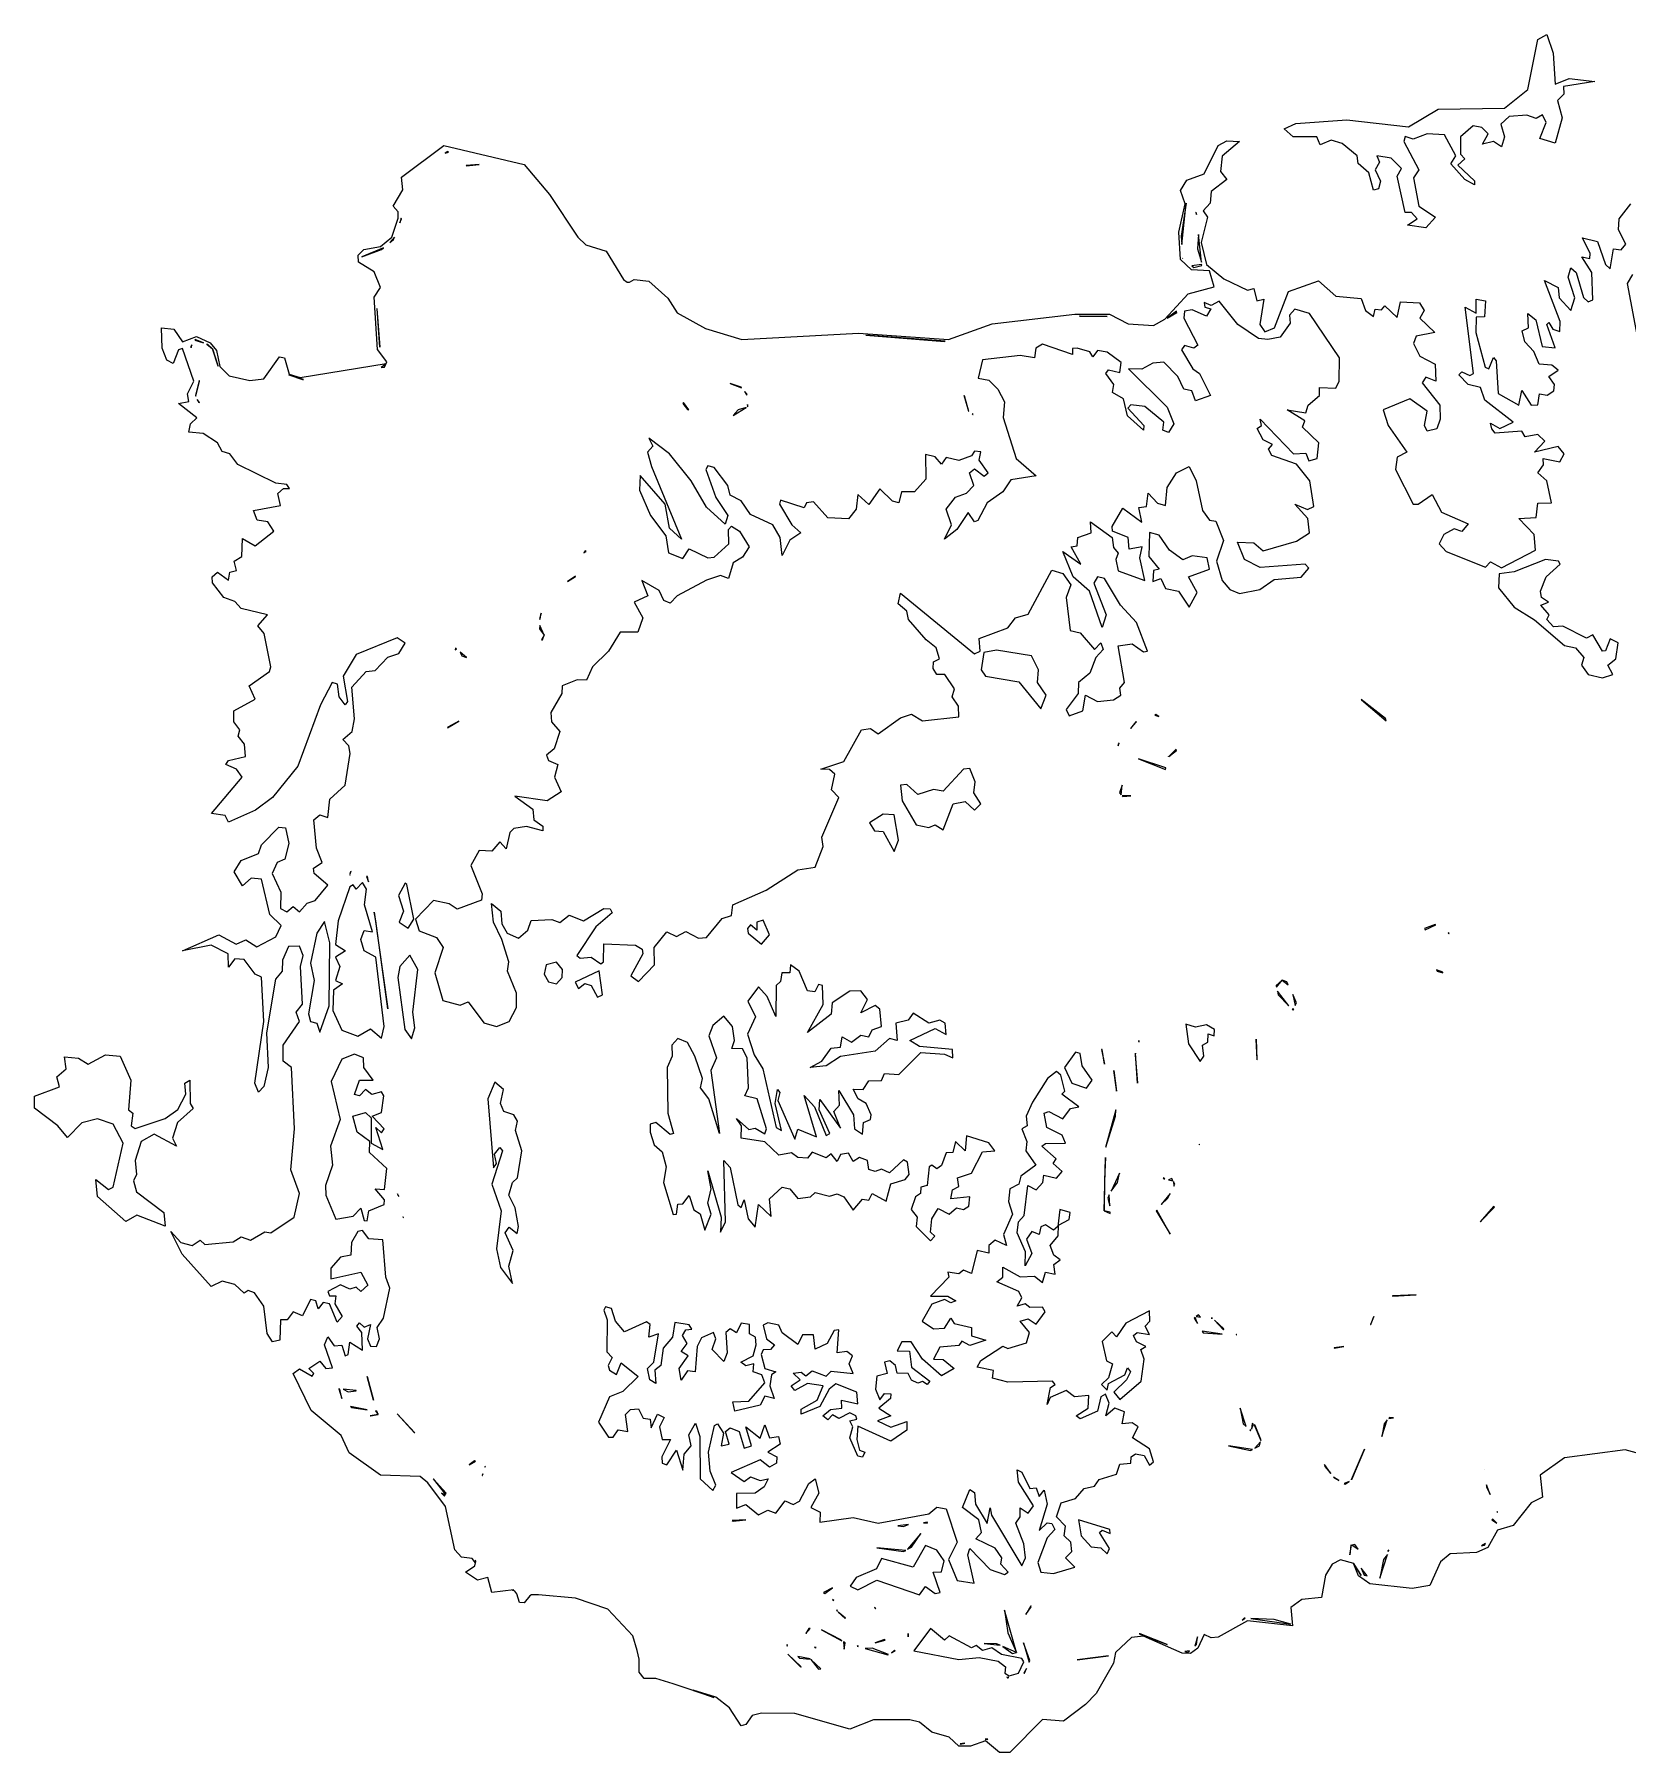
# Model space of a CAD drawing. Header units: millimetres. Extents: x 50 to 541, y 84 to 399.
# Drawn here: x 50.2 to 302.8, y 84 to 356.4 of the extents above; entities that cross this region are included whole.
import ezdxf

# ---------------------------------------------------------------- set-up
doc = ezdxf.new("R2010")
doc.units = ezdxf.units.MM
doc.layers.add('PASS_03', color=3, linetype='Continuous')

msp = doc.modelspace()

# ---------------------------------------------------------------- linework, layer by layer
at = {"layer": 'PASS_03'}
for points in [[(263, 337.14), (263.44, 336.12), (262.72, 334.88), (263.6, 333.12), (263.27, 331.88), (262.5, 331.66), (261.75, 334.44), (260.03, 335.88), (259.89, 337.12), (257.5, 339.1), (255.75, 339.63), (254, 338.87), (253.5, 340.12), (249.75, 340.12), (248.34, 341.38), (250.17, 342.25), (258.25, 342.83), (268, 341.74), (272.75, 344.52), (283.25, 344.7), (286.95, 347.62), (288.5, 355.57), (289.96, 356.38), (290.93, 353.38), (291.25, 348.48), (293.5, 349.37), (297.53, 348.88), (292.58, 348.12), (292.65, 346.88), (291.61, 345.88), (292.36, 343.12), (291.25, 339.13), (288.83, 339.88), (289.86, 342.38), (289.25, 343.63), (288.25, 343.04), (286.75, 343.57), (284, 343.38), (282.68, 342.12), (283.25, 340.12), (282.75, 338.53), (281.5, 339.37), (279.75, 338.96), (280.67, 340.62), (279.65, 341.62), (278.25, 341.88), (276.25, 340.12), (276.28, 337.38), (276.96, 336.62), (275.82, 335.62), (278.5, 333.16), (278.5, 332.53), (276.96, 333.38), (274.75, 335.85), (275.53, 337.12), (273.75, 340.45), (271, 340.6), (268.75, 339.74), (267.5, 340.2), (267.28, 339.38), (269.65, 334.88), (268.83, 333.62), (269.64, 329.12), (272.29, 327.38), (270.75, 325.69), (267.84, 326.12), (269.37, 327.12), (268.5, 328.12), (267.5, 328.14), (266.23, 333.88), (266.92, 335.12), (265.25, 336.74)], [(115.9, 337.71), (115.75, 337.83), (115.34, 337.55)], [(118.75, 335.51), (120.75, 335.74), (118.68, 335.57)], [(232.08, 323.07), (232.79, 329.62), (231.99, 324.38)], [(108.41, 327.12), (108.38, 327.24), (108.17, 326.48)], [(234.34, 328.12), (234.43, 327.82), (234.39, 328.21)], [(107.18, 323.88), (107.32, 324.24), (106.56, 323.36)], [(234.6, 322.38), (235.2, 320.24), (234.75, 324.65)], [(105.25, 322.26), (105.56, 322.52), (102.15, 321.12)], [(232.24, 320.87), (232.23, 320.92), (232.23, 320.88)], [(235.25, 319.76), (235.24, 319.87), (233.7, 319.66), (234, 319.4)], [(124.31, 215.38), (125.2, 213.88), (127, 213.09), (128.46, 214.38), (129, 215.9), (132.25, 216.07), (133.5, 215.6), (135, 216.75), (137.25, 215.83), (140.5, 217.8), (141.5, 217.77), (141.81, 217.12), (139.24, 214.88), (136.21, 210.38), (136.75, 209.93), (138.51, 210.12), (140, 209.02), (140.46, 209.38), (140.5, 212.23), (145.5, 211.98), (146.56, 211.38), (146.67, 210.62), (144.8, 207.12), (146, 206.25), (148.54, 208.88), (148.5, 211.62), (150.5, 214.1), (152, 213.36), (153.5, 214.18), (155.5, 213.13), (156.75, 213.21), (159.25, 216.22), (160.75, 216.7), (160.96, 218.38), (166.25, 220.72), (171.25, 223.95), (173.99, 224.38), (175.27, 227.62), (175.07, 229.12), (177.75, 235.38), (176.57, 236.62), (177.12, 239.12), (176.25, 239.83), (174.91, 239.88), (178.56, 241.12), (181.32, 246.12), (182.75, 246.33), (184, 245.51), (187.5, 248.05), (189.25, 248.59), (191, 247.57), (196.75, 248.17), (196.72, 249.88), (195.7, 251.38), (196.07, 252.62), (194.54, 254.88), (193.25, 254.91), (192.67, 255.88), (192.75, 256.9), (193.72, 257.38), (193.19, 259.12), (191.56, 260.38), (188.76, 263.62), (188.5, 264.96), (187.12, 266.12), (187.5, 267.81), (199.25, 258.2), (200.16, 258.62), (200, 260.63), (204.5, 262.28), (205.75, 263.88), (207.75, 264.49), (211.5, 271.42), (213.25, 270.89), (214.53, 269.12), (213.77, 267.12), (214.41, 261.88), (216, 261.51), (218.25, 258.87), (219.25, 259.93), (219.63, 258.88), (218.45, 257.62), (217.54, 255.12), (215.71, 253.62), (215.68, 251.88), (213.76, 249.38), (214.25, 248.36), (216.39, 249.12), (216.81, 251.62), (218.75, 250.61), (221.25, 250.87), (222.43, 251.62), (222.25, 252.73), (223.04, 253.62), (222, 259.43), (224.25, 259.74), (226, 258.5), (226.68, 258.62), (224.91, 263.12), (222.37, 265.88), (219.82, 270.12), (218.75, 270.4), (218.15, 269.38), (220.12, 264.38), (219.5, 262.36), (217.45, 268.12), (214.88, 270.38), (213.24, 274.38), (216.1, 272.38), (214.56, 275.12), (215.5, 275.28), (215.63, 276.62), (217.73, 277.38), (217.62, 279.12), (221.06, 276.62), (221.25, 275.01), (222.01, 274.12), (221.63, 273.12), (222, 271.34), (226.25, 269.8), (225.47, 273.38), (225.83, 275.12), (223.75, 274.79), (223.6, 276.62), (221.12, 277.62), (221.04, 278.38), (222.75, 281.26), (225.75, 279.07), (225.29, 281.38), (226.5, 281.54), (226.75, 283.66), (228.25, 282.04), (229.5, 281.68), (229.75, 284.57), (231.25, 286.85), (233.25, 287.86), (234.37, 285.62), (235.36, 280.88), (236.5, 279.36), (237.5, 279.23), (238.69, 276.12), (237.58, 272.88), (238.5, 269.78), (239.69, 268.38), (241.25, 267.72), (244.47, 268.38), (246.75, 269.95), (251, 270.34), (252.25, 271.76), (251.66, 272.38), (244.5, 271.88), (242.01, 273.12), (240.91, 275.88), (243.5, 275.77), (245, 274.53), (250.25, 276.06), (252.32, 277.38), (252.05, 279.62), (250.01, 281.88), (252, 281.07), (253, 281.51), (252.38, 285.62), (250.25, 288.24), (246.37, 289.62), (245.83, 290.62), (246.45, 291.38), (245, 292.1), (244.04, 293.88), (244.7, 294.38), (244.5, 295.4), (249.8, 289.88), (251.75, 290.01), (252.25, 288.75), (253.55, 289.12), (253.83, 291.62), (251.23, 294.12), (251.6, 295.12), (248.78, 296.88), (251.75, 296.37), (252.14, 297.62), (253.9, 299.12), (253.94, 300.38), (256.5, 300.31), (257.06, 301.38), (257.11, 305.12), (252.34, 312.12), (250, 312.82), (249.18, 311.88), (249.28, 310.62), (247.68, 308.38), (245.75, 307.99), (244.25, 308.18), (241, 310.4), (238, 314.09), (236.75, 313.38), (235.65, 313.88), (235.75, 313.13), (236.7, 312.88), (236, 311.69), (233.75, 312.69), (232.5, 312.52), (232.42, 311.38), (234.61, 307.12), (234, 306.62), (232.5, 307.06), (232.07, 306.38), (233.83, 303.38), (234.92, 302.62), (236.62, 299.12), (234.25, 298.28), (233.69, 299.88), (232.43, 300.12), (231.48, 302.12), (229.25, 304.43), (227.5, 304.28), (225.75, 303.32), (223.64, 303.38), (229.75, 297.26), (230.82, 294.62), (230, 293.28), (229.08, 293.62), (229.27, 294.88), (226.25, 297.36), (224, 297.65), (223.55, 297.12), (226.06, 294.38), (226, 293.62), (223.48, 295.88), (222.83, 298.62), (221.11, 299.62), (221.33, 300.88), (220.06, 302.62), (220.5, 303.2), (222.25, 302.8), (222.47, 304.38), (220.25, 306.02), (218.75, 306.25), (218, 305.25), (217.5, 306.05), (215.5, 306.63), (214.75, 306.58), (214.75, 305.65), (210, 307.26), (208.94, 306.62), (208.75, 305.1), (206.5, 305.48), (200.5, 304.76), (199.8, 301.88), (201.5, 301.55), (202.96, 300.12), (203.97, 298.12), (203.79, 295.62), (205.85, 289.12), (209.01, 286.38), (205, 285.77), (203.75, 283.88), (201.25, 282.14), (199.75, 279.33), (199.25, 279.09), (198.25, 280.6), (196.43, 277.88), (194.5, 276.35), (195.58, 278.62), (194.73, 281.12), (196.25, 283.02), (198, 283.67), (199.15, 284.88), (198.45, 286.88), (199.25, 287.5), (200.75, 286.32), (201.4, 286.88), (199.99, 288.88), (200.25, 290.2), (199.25, 290.31), (198.75, 289.57), (196.75, 288.84), (194.75, 289.29), (194, 288.24), (193, 289.41), (191.5, 289.77), (191.51, 285.88), (189.75, 283.87), (187.69, 283.88), (187.25, 282.11), (186.25, 282.36), (184.25, 284.35), (182.5, 281.85), (180.75, 283.44), (180.51, 281.12), (179.25, 279.58), (176, 279.72), (173.75, 282.28), (172.63, 282.12), (172.25, 281.32), (168.5, 282.52), (168.34, 281.88), (170.27, 278.62), (171.7, 277.38), (170, 276.2), (168.75, 273.77), (168.45, 276.62), (167.28, 278.62), (163.75, 280.27), (162.25, 282.42), (160.5, 283.35), (160.13, 284.88), (158, 287.72), (157, 287.96), (156.66, 287.38), (158.25, 282.98), (160.17, 280.12), (159.75, 278.72), (156.75, 281.43), (154.36, 285.62), (150.88, 289.88), (147.62, 292.38), (148.27, 291.12), (147.41, 290.12), (148.06, 287.88), (152.83, 276.38), (150.89, 278.12), (150.2, 281.88), (146.25, 286.44), (146.16, 284.12), (147.88, 280.12), (150.33, 276.88), (150.75, 274.19), (153, 273.28), (154, 274.84), (157, 273.39), (158, 273.48), (160.32, 275.62), (160.25, 277.88), (160.75, 278.39), (162.01, 277.62), (163.52, 275.12), (162.5, 273.52), (161, 272.62), (160.25, 270.12), (159, 270.59), (156.75, 269.87), (152.13, 267.38), (151, 266.21), (150, 266.62), (149.25, 268.22), (146.5, 269.8), (147.46, 267.38), (145.29, 266.38), (146.66, 263.88), (145.91, 261.62), (143.09, 261.62), (141.25, 258.62), (138.7, 256.12), (137.75, 253.99), (136.25, 254.05), (133.9, 253.12), (133.82, 251.88), (132.09, 248.88), (132.23, 247.38), (133.5, 245.88), (132.63, 243.12), (131.42, 242.12), (131.75, 241.28), (133.2, 240.62), (132.67, 238.62), (133.75, 236.28), (131.5, 234.88), (126.38, 235.62), (129.25, 233.57), (129.42, 231.88), (130.84, 230.88), (130.83, 230.12), (128.25, 230.83), (126.25, 230.48), (125.61, 229.88), (125, 227.29), (124, 228.37), (122.75, 226.89), (120.75, 227), (119.42, 224.62), (121.22, 220.12), (121.13, 219.12), (117.25, 217.69), (116, 218.56), (113.5, 219.08), (110.66, 216.12), (111.25, 214.28), (114, 213.21), (115.05, 211.62), (113.72, 207.62), (115, 203.2), (117.75, 202.5), (119, 203), (121.5, 199.69), (123.5, 199.13), (125.5, 199.9), (126.67, 202.12), (126.68, 204.38), (125.25, 207.88), (125.43, 209.38), (124.32, 212.88), (123, 215.62), (122.69, 218.62), (124.17, 217.38)], [(104.55, 312.9), (104.54, 312.88), (105, 306.77)], [(220.25, 311.66), (216, 311.7), (215.86, 311.68)], [(231.33, 312.31), (231.25, 312.52), (229.77, 311.41)], [(77.05, 307.48), (75.75, 308.01), (75.69, 307.92)], [(194.5, 307.69), (194.6, 307.72), (182, 308.69)], [(75.23, 307.15), (75.07, 306.88), (75.09, 306.71)], [(78.5, 306.52), (77.75, 307.19), (77.6, 307.25)], [(79.31, 303.88), (79.39, 303.78), (78.5, 306.52)], [(92.75, 301.64), (92.89, 301.67), (90.56, 302.38)], [(105.75, 303.63), (105.95, 304.09), (105.21, 303.55)], [(76.44, 301.38), (76.38, 301.49), (75.78, 299.12), (75.83, 299.02)], [(160.5, 301.01), (162.34, 300.32), (162.25, 300.43)], [(162.79, 299.78), (163.15, 299.2), (163.14, 299.38)], [(76.06, 298.51), (76.25, 298.07), (76.4, 298.02)], [(153.04, 297.88), (153.75, 296.92), (153.97, 296.87), (153.15, 298.04)], [(161.81, 296.88), (161, 295.94), (163.05, 297.22)], [(163.28, 297.7), (163.25, 297.34), (163.31, 297.38)], [(197.62, 299.12), (198.31, 296.62), (198.37, 296.58)], [(198.87, 296.21), (199, 296.11), (199.05, 296.14)], [(227, 277.41), (226.89, 273.62), (228.51, 271.62), (227.62, 271.38), (227.52, 269.62), (228.75, 270.1), (229.5, 268.55), (231.55, 268.12), (233.25, 265.58), (234.51, 267.88), (233.15, 270.38), (236.5, 271.59), (236.1, 273.38), (233.75, 273.7), (232.25, 273.08), (230.16, 274.62), (228.5, 276.98)], [(137.31, 274.2), (137.71, 274.38), (137.56, 274.5)], [(292.5, 262.58), (291, 262.45), (289.93, 263.62), (290.32, 264.38), (288.98, 265.88), (290.19, 266.38), (289.12, 267.12), (288.95, 268.12), (289.86, 270.38), (292.08, 272.38), (291.8, 272.88), (289.75, 273.12), (284.75, 271.2), (282.37, 270.88), (282.28, 268.62), (284.75, 265.58), (288, 263.59), (292.75, 259.52), (294.5, 259.15), (295.79, 257.62), (295.44, 256.38), (296.5, 254.91), (298.75, 254.37), (300.42, 254.88), (299.61, 256.38), (300.88, 257.38), (301.25, 259.94), (300, 260.54), (299.25, 258.65), (298.75, 258.59), (297.25, 261.21), (296.25, 260.66)], [(134.75, 269.66), (136, 270.43), (136, 270.49)], [(130.41, 264.12), (130.38, 263.61), (130.59, 264.61)], [(130.3, 262.12), (131.02, 261.12), (130.33, 262.65)], [(117, 259.1), (116.96, 258.82), (117.17, 258.95)], [(130.61, 260.4), (130.76, 260.38), (131.02, 261.12)], [(206.25, 253.76), (209.75, 249.47), (210.62, 251.62), (209.2, 253.62), (209.36, 255.62), (208.25, 257.84), (202.75, 258.77), (200.73, 258.38), (200.32, 255.62), (201, 254.63)], [(117.75, 258.46), (118.01, 257.88), (118.75, 257.58)], [(264.5, 247.56), (264.39, 247.94), (260.53, 250.95), (260.58, 250.88)], [(228.45, 248.25), (228, 248.54), (227.8, 248.47)], [(115.75, 246.55), (115.71, 246.43), (117.5, 247.48)], [(224.92, 247.41), (224.81, 247.38), (223.99, 246.35)], [(222.17, 244.08), (222, 243.88), (222.02, 243.62)], [(230.03, 241.91), (231.25, 242.85), (231.22, 243.07)], [(194.25, 236.4), (192.75, 236.69), (190.25, 235.87), (188.5, 237.48), (187.52, 237.38), (187.76, 234.88), (190, 231.09), (192, 230.65), (193, 231.08), (194.25, 230.29), (195.87, 234.38), (197.75, 234.79), (199.25, 233.42), (200.27, 234.38), (199.16, 236.12), (199.37, 237.88), (198.5, 239.98), (197.5, 239.92)], [(225.25, 241.51), (229.5, 239.86), (229.56, 240.13)], [(229.99, 241.88), (229.99, 241.84), (230, 241.88)], [(222.64, 237.38), (222.22, 236.12), (222.51, 235.81)], [(222.65, 235.66), (222.75, 235.55), (224, 235.67)], [(184.75, 232.77), (182.58, 231.38), (183.39, 230.12), (184.75, 230.03), (186.5, 226.86), (187.22, 228.62), (186.5, 232.64)], [(100.44, 223.65), (100.33, 223.62), (100.27, 223.26)], [(101.25, 220.9), (100.75, 221.57), (100.25, 221.27), (98.41, 215.88), (97.95, 212.12), (99.54, 211.12), (97.98, 210.12), (98.64, 208.62), (97.96, 206.38), (99.09, 205.88), (97.64, 204.88), (97.54, 201.62), (99, 198.5), (101.5, 197.59), (103.5, 198.74), (105.25, 197.27), (105.66, 199.12), (104.37, 210.12), (102.49, 211.12), (102, 212.88), (102.5, 214.33), (103.82, 214.12), (102.59, 218.38), (102.9, 220.88), (102.25, 221.92)], [(100.25, 223.12), (100.25, 223.12), (100.32, 223.12)], [(103.04, 222.88), (102.91, 222.89), (103.2, 222.03)], [(109, 221.83), (107.96, 219.88), (108.75, 217.38), (108.08, 215.62), (109.5, 214.7), (110.37, 216.12), (109.28, 221.62)], [(95.03, 199.62), (95.5, 198.2), (96.98, 202.38), (97.07, 212.38), (96.25, 215.77), (95.04, 213.88), (94.03, 209.12), (94.6, 206.38), (93.68, 201.12), (94, 199.9)], [(104.37, 215.88), (104.11, 217.24), (106.29, 201.88)], [(163.75, 215.2), (163.25, 214.62), (163.38, 213.88), (165.5, 212.16), (166.75, 213.62), (165.75, 215.96), (164.74, 215.62), (164.75, 214.4)], [(272.25, 215.29), (270.58, 214.62), (270.64, 214.42), (272.34, 215.23)], [(274.29, 213.97), (274.39, 213.77), (274.45, 213.88)], [(110.24, 201.38), (111, 208.12), (109.75, 210.43), (108.15, 208.62), (107.84, 206.88), (108.96, 198.62), (110, 197.17), (110.52, 198.88)], [(131.75, 206.16), (133, 205.87), (133.92, 206.88), (133.94, 208.12), (133, 209.32), (131.38, 208.88), (131.03, 207.38)], [(135.94, 206.12), (136.5, 205.13), (137.5, 205.92), (138.51, 205.62), (139.5, 203.75), (140.31, 204.12), (139.75, 207.92)], [(176.96, 185.62), (177.83, 186.62), (177.75, 188.95), (180.09, 185.12), (180.24, 182.88), (181.5, 182.04), (181.67, 183.88), (182.77, 184.38), (182.86, 185.12), (182.08, 186.88), (180.83, 187.62), (180, 189.16), (181.62, 189.12), (182.5, 190.5), (184.5, 190.54), (185, 191.63), (187.25, 191.51), (190.75, 194.96), (194.5, 194.73), (195.8, 194.12), (195.75, 195.45), (190.5, 195.94), (189.01, 196.88), (193, 198.77), (194.75, 197.86), (194.61, 199.62), (193.75, 200.09), (192, 199.63), (189.5, 201.24), (188.75, 200.12), (186.77, 199.62), (187, 196.87), (185.75, 197.18), (183.5, 195.18), (178, 194.37), (175.75, 192.85), (173.21, 192.62), (175.03, 193.62), (176.5, 195.68), (178, 195.84), (178.25, 197.46), (179.75, 196.63), (181.25, 197.72), (182.5, 197.45), (183, 198.56), (184.5, 199.08), (184.25, 201.84), (183.5, 202.41), (181.25, 201.25), (182.29, 203.38), (181.25, 204.77), (179.5, 204.69), (176.67, 202.88), (176.5, 201.07), (172.75, 198.14), (175.25, 202.61), (175.14, 205.62), (174.5, 205.74), (173.95, 204.62), (172.75, 204.78), (171.46, 207.88), (170.08, 208.88), (169.95, 207.62), (168.73, 207.62), (168.5, 206.22), (167.8, 205.62), (167.75, 200.68), (166.4, 203.88), (165, 205.38), (163.34, 203.12), (164.56, 200.62), (163.29, 197.88), (164.3, 194.62), (165.7, 192.38), (167.8, 183.12), (168.67, 182.62), (167.64, 186.88), (168, 189.13), (168.4, 188.62), (168.09, 187.38), (170.75, 181.22), (171.25, 182.81), (174.21, 181.62), (172.25, 188.18), (173.88, 186.38), (175.75, 181.85), (176.3, 182.12), (174.62, 185.88), (174.75, 187.51), (178, 182.98)], [(272.57, 207.88), (273.45, 207.62), (273.46, 207.74), (272.44, 208.11)], [(247.1, 205.35), (248, 206.44), (247.04, 205.62)], [(247.38, 204.12), (249.08, 202.39), (247.25, 204.71)], [(248.97, 205.71), (248.75, 206.19), (248, 206.44)], [(249.75, 201.69), (249.83, 201.86), (249.6, 201.85)], [(250.29, 202.88), (249.69, 204.16), (250.08, 202.43)], [(167, 169.01), (166.75, 171.78), (168.75, 173.65), (170, 173.35), (171.25, 171.86), (173.25, 172.08), (174, 172.8), (176.25, 172.19), (177.5, 172.58), (178.53, 172.12), (180, 169.99), (181.5, 171.74), (182.5, 171.6), (183, 172.64), (185.25, 171.41), (186, 174.18), (188.25, 174.83), (188.88, 175.62), (188.63, 177.62), (188, 177.98), (185.75, 175.89), (184.5, 176.48), (183.5, 176.12), (182.5, 176.45), (182.26, 177.88), (181, 178.33), (180, 177.72), (179.25, 179.02), (178, 178.81), (177.5, 177.73), (176.5, 178.92), (175.75, 178.31), (173.5, 179.17), (172.75, 178.23), (171.25, 178.33), (170.25, 179.06), (168.25, 178.69), (166, 180.81), (162.28, 181.38), (162.34, 183.38), (161.5, 184.5), (163.5, 182.79), (164.5, 183.01), (166, 182.1), (166.27, 182.88), (164.78, 187.62), (162.86, 188.12), (163.4, 189.38), (163.23, 194.12), (162.5, 195.55), (160.77, 195.62), (161.2, 196.88), (160.89, 199.12), (159.5, 200.72), (157.75, 199.28), (157.14, 197.62), (158.37, 194.12), (157.46, 192.12), (158.83, 182.12), (157.13, 187.62), (155.82, 189.38), (156.16, 190.88), (154.92, 194.38), (153.75, 196.56), (152.25, 197.18), (151.29, 196.12), (151.34, 194.38), (150.55, 192.62), (150.62, 185.38), (151.55, 182.12), (151, 181.99), (148.75, 183.89), (147.85, 183.62), (147.82, 182.38), (148.5, 180.33), (149.75, 179.23), (150.4, 176.88), (149.95, 174.38), (151.5, 169.32), (152, 169.35), (152.25, 170.93), (153, 171), (154, 172.34), (154.75, 170.06), (155.75, 169.4), (156.5, 166.84), (157.53, 169.38), (156.96, 171.12), (157.5, 173.38), (157, 176.23), (159.1, 168.88), (159, 166.5), (159.79, 168.12), (159.5, 177.86), (160.5, 176.73), (161.75, 170.84), (162.25, 170.41), (162.75, 171.61), (163.37, 168.62), (164.5, 167.28), (165, 170.9)], [(232.75, 199.45), (233.17, 196.38), (235, 193.58), (235.61, 194.38), (235.38, 196.12), (236.24, 196.62), (236.25, 197.92), (237.25, 197.64), (237.29, 198.62), (236, 199.37), (234.25, 199)], [(225.23, 196.74), (225.41, 196.72), (225.25, 196.83)], [(243.87, 197.12), (244.01, 193.82), (244.03, 193.88)], [(62.73, 183.62), (60.25, 184.46), (57.75, 183.85), (55.5, 181.5), (53.96, 183.38), (50.25, 186.16), (50.25, 188.07), (54.25, 189.52), (53.82, 191.12), (55.31, 192.38), (55, 194.27), (57.25, 194.1), (58.75, 193.11), (61.5, 194.62), (63.83, 194.38), (65.53, 190.62), (65.18, 185.88), (65.83, 185.38), (65.6, 183.38), (66.25, 182.92), (71, 184.54), (73, 185.95), (74.27, 188.38), (74.09, 190.12), (74.89, 190.62), (74.92, 186.88), (75.42, 186.12), (72.94, 183.88), (72.14, 181.38), (72.75, 180.12), (69.25, 182.05), (67.18, 180.88), (66.21, 177.88), (66.45, 175.62), (65.95, 174.62), (66.46, 172.88), (70.75, 169.62), (71, 167.46), (66.5, 169.21), (64.75, 168.17), (60.25, 172.14), (60, 174.85), (62, 173.28), (62.75, 173.62), (64.3, 180.62)], [(100.72, 184.88), (102.75, 185.45), (103.63, 184.62), (103.65, 180.62), (105.5, 179.6), (104.39, 183.12), (105.25, 182.23), (105.71, 182.88), (103.78, 184.88), (105.25, 185.49), (105.65, 188.12), (105.25, 188.75), (103.75, 188.34), (102.75, 189.11), (101.75, 188.09), (101, 188.3), (101.75, 190.58), (103.95, 190.62), (102.45, 192.62), (102.43, 194.12), (101, 194.71), (99, 193.94), (97.29, 190.38), (98.71, 184.38), (97.17, 180.12), (97.51, 177.12), (96.38, 173.88), (96.43, 172.38), (98, 168.59), (100.75, 169.02), (102, 170.33), (102.5, 168.36), (103, 168.29), (103.24, 169.88), (105.69, 170.88), (105.75, 171.63), (104.27, 173.38), (105.75, 173.25), (106.09, 176.62), (103.34, 179.12), (103.43, 180.88), (101.39, 182.38)], [(216, 194.84), (215.25, 195.01), (213.53, 192.62), (214.68, 190.12), (217, 189.35), (217.91, 190.62), (216.3, 192.88)], [(219.85, 193.12), (219.5, 195.48), (219.39, 195.48)], [(225.1, 190.12), (224.78, 194.89), (224.71, 194.62)], [(199.46, 117.88), (200.37, 118.88), (199.95, 120.88), (197.36, 122.88), (198.5, 125.7), (199.25, 125.21), (199.41, 123.38), (201.25, 120.34), (201.75, 122.82), (201.91, 121.62), (206.75, 113.61), (207.33, 114.88), (207.08, 117.12), (205.8, 120.38), (206.48, 121.38), (206.5, 122.83), (207.75, 121.94), (208.59, 123.12), (206.23, 126.88), (206, 128.83), (206.75, 128.45), (208, 125.85), (209, 125.97), (209.5, 124.6), (210.3, 125.62), (210.78, 123.38), (209.5, 119.23), (210.75, 120.41), (211.5, 120.33), (211.99, 119.38), (210.75, 118.05), (209.27, 114.12), (209.75, 112.63), (211.75, 112.41), (215.14, 113.38), (213.67, 114.88), (214.66, 115.88), (214.5, 117.38), (213.46, 118.38), (213.64, 119.88), (212.25, 121.38), (212.97, 123.62), (215.25, 124.27), (216.61, 125.88), (218.25, 126.23), (219, 127.28), (221.75, 128.15), (222.25, 129.75), (224, 129.88), (224.08, 130.88), (224.75, 131.37), (226.13, 131.12), (227, 129.59), (227.6, 130.12), (227, 132.15), (224.26, 133.88), (225.17, 135.62), (224.25, 136.29), (222.67, 136.12), (223, 138.04), (221.5, 138.58), (220.05, 137.38), (220.59, 139.38), (220, 140.82), (219.28, 140.38), (218.73, 138.12), (216, 136.93), (215.35, 137.38), (217.25, 138.61), (217.34, 140.62), (215.07, 140.38), (213.75, 141.39), (211.25, 140.27), (210.75, 139.19), (211.27, 141.88), (212.01, 142.38), (211.61, 142.88), (204.5, 142.75), (202.11, 143.38), (202.25, 144.56), (199.68, 145.12), (200.25, 146.17), (203.75, 148.42), (204.5, 148.04), (207.5, 148.98), (207.97, 150.62), (206.49, 152.38), (207.75, 152.76), (209, 151.94), (210.43, 153.88), (210, 154.59), (208, 154.56), (207.25, 155.12), (206, 154.76), (206.74, 156.12), (206.29, 157.12), (202.76, 158.62), (203.74, 159.38), (203.75, 160.95), (206.5, 159.44), (208.75, 159.54), (210, 158.52), (210.5, 160.16), (212, 159.83), (211.81, 161.38), (212.84, 162.12), (211.83, 162.88), (211.21, 164.38), (212.5, 165.92), (212.56, 167.62), (214.25, 168.51), (214.41, 169.62), (212.75, 170.08), (212.43, 167.38), (211.75, 166.8), (210.5, 167.66), (209.75, 167.33), (209.5, 166.15), (208.32, 166.62), (207.5, 165.38), (208.34, 163.12), (207.25, 161.18), (207.32, 163.38), (206.02, 166.38), (206.2, 168.12), (207.09, 169.12), (207.7, 173.88), (209, 173.23), (210.05, 174.38), (210.25, 175.56), (212.25, 175.06), (213.16, 176.12), (211.73, 177.38), (212.19, 178.12), (209.91, 180.12), (210.5, 180.58), (213.68, 180.62), (213.13, 181.88), (210.72, 183.12), (210.26, 185.38), (211, 185.65), (213.25, 184.49), (214.46, 186.12), (215.78, 186.38), (213.08, 188.38), (213.56, 188.88), (212.92, 191.38), (212.25, 191.99), (210.79, 190.88), (208.44, 187.12), (207.42, 184.88), (207.57, 183.38), (206.72, 182.88), (207.52, 180.88), (207.4, 179.38), (208.96, 177.12), (206.61, 175.38), (206.25, 174.12), (204.84, 173.38), (204.65, 171.38), (205.29, 169.38), (203.86, 166.12), (204.33, 164.38), (202.5, 165.23), (201.5, 164.38), (201.5, 163.16), (199.67, 163.62), (198.75, 159.96), (197.5, 160.46), (196.75, 159.9), (195, 160.17), (195.16, 159.38), (192.28, 156.38), (195, 156.38), (196.28, 155.62), (195.5, 155.3), (194.5, 155.83), (192.5, 155.1), (190.97, 152.38), (192.75, 151.2), (194.5, 151.27), (195.5, 152.85), (196, 152.03), (198.79, 151.38), (198.75, 150.08), (201.03, 149.38), (198.5, 148.55), (197.25, 149.25), (196.75, 148.56), (193.75, 148.27), (192.75, 146.35), (194.25, 146.32), (196.03, 144.88), (194, 143.75), (191, 146.38), (189.21, 149.12), (187.75, 149.11), (187, 147.69), (188.92, 147.62), (189.25, 145.12), (192.16, 142.88), (191.75, 142.33), (191, 142.85), (190.25, 142.55), (189.25, 143.04), (188.75, 144.12), (187, 144.15), (186.73, 145.38), (185.84, 146.12), (184.98, 145.88), (185.41, 144.12), (183.75, 143.68), (183.55, 141.62), (184.25, 139.95), (185, 140.94), (185.98, 140.88), (185.92, 140.12), (184.09, 138.62), (185.99, 137.38), (183.88, 136.62), (186, 135.57), (188.5, 136.5), (188.52, 135.12), (186, 133.37), (180.75, 135.75), (180.57, 133.62), (181, 131.93), (181.86, 131.62), (181.5, 130.84), (180.75, 130.99), (179.47, 133.88), (179.98, 135.62), (179.48, 136.62), (180.59, 136.88), (180.43, 137.38), (179.5, 137.84), (177.75, 136.95), (176.75, 137.57), (176, 136.78), (175.22, 137.38), (176.4, 138.38), (178.22, 138.62), (178.18, 139.88), (180.75, 139.28), (180.57, 141.12), (177.25, 142.45), (176.19, 141.62), (174.75, 138.86), (171.75, 137.64), (171.75, 138.45), (174.3, 139.88), (175.25, 142.12), (172.75, 142.53), (170.75, 141.42), (170.2, 142.12), (171.62, 143.12), (170.5, 144.14), (171.75, 144.32), (172.5, 143.73), (173.5, 144.53), (175.75, 143.69), (176.5, 144.45), (180, 144.11), (179.39, 145.62), (179.93, 146.88), (179, 147.6), (177.49, 147.38), (177.75, 151), (177, 150.93), (175.88, 148.88), (174, 147.95), (173.75, 150.21), (172, 150.21), (171.25, 148.68), (168.75, 150.53), (168.25, 151.76), (166.5, 152.14), (165.75, 151.75), (166.26, 149.62), (167.57, 148.62), (166.9, 147.88), (165.75, 147.85), (165.41, 147.12), (165.99, 144.88), (167.74, 144.38), (167.05, 143.88), (166.81, 142.12), (167.51, 140.12), (166, 140.52), (165.25, 139.1), (161.25, 138.15), (160.96, 139.62), (163.5, 139.74), (166.04, 142.62), (165.55, 143.88), (164.15, 144.38), (164.25, 145.62), (163, 145.3), (162.21, 145.88), (164.14, 146.88), (164.66, 148.62), (164.53, 149.88), (163.57, 150.38), (163.57, 151.88), (162.25, 152.1), (161.5, 150.52), (160.5, 151.16), (159.83, 150.62), (160.05, 147.38), (159.5, 146), (157.68, 147.88), (158.24, 149.62), (157.9, 150.62), (156, 149.76), (155.29, 148.38), (154.98, 144.38), (153.75, 144.5), (152.75, 143.04), (152.45, 144.88), (153.87, 146.88), (152.75, 147.6), (153.68, 148.88), (152.95, 150.12), (153.5, 151), (154.47, 151.12), (154, 151.83), (151.75, 152.18), (151.4, 149.88), (149.91, 148.12), (149.55, 145.38), (148.56, 144.62), (148.75, 142.54), (147.8, 143.12), (147.42, 144.88), (148.44, 145.88), (149.17, 150.38), (147.61, 149.88), (147.85, 151.88), (147.25, 152.31), (143.75, 150.69), (142.33, 152.38), (141.69, 154.38), (140.75, 154.67), (140.49, 154.12), (141.01, 152.62), (141, 147.51), (141.8, 146.62), (141.16, 145.38), (141.41, 144.62), (142.5, 143.93), (143.25, 145.8), (145.92, 143.62), (143.5, 141.25), (141.4, 140.38), (139.64, 136.38), (141.25, 134), (142, 134.02), (142.75, 135.16), (144.29, 134.88), (143.91, 137.62), (144.75, 138.4), (146, 138.49), (146.75, 137.04), (147.84, 136.88), (148, 135.48), (149, 137.63), (150.05, 137.12), (149.33, 135.62), (149.75, 133.65), (151.06, 133.62), (149.68, 130.88), (149.75, 129.9), (150.5, 129.62), (152, 131.95), (153, 128.79), (153.25, 131.31), (154.34, 132.62), (153.98, 134.38), (155, 136.25), (155.69, 134.12), (155.78, 127.38), (157.75, 125.55), (158.23, 126.38), (157.34, 128.62), (157.08, 131.62), (158.06, 135.88), (158.5, 136.1), (159.44, 134.62), (159.1, 132.62), (160.34, 132.88), (159.77, 134.88), (160.5, 135.49), (161.97, 134.88), (162.75, 132.25), (163.9, 132.62), (163, 135.67), (165.25, 133.83), (166, 135.96), (166.75, 133.89), (168.18, 134.12), (168.43, 132.88), (166.51, 131.62), (167.9, 130.88), (167.86, 129.88), (166.75, 129.26), (165.25, 130.44), (160.7, 128.38), (162.75, 127), (163.75, 127.73), (165.25, 127.14), (166.52, 127.38), (165.92, 126.12), (164.5, 125.11), (161.5, 125.09), (161.5, 122.77), (163, 123.32), (165, 121.67), (166.5, 122.45), (167.75, 121.96), (169.25, 123.9), (170.5, 123.34), (171.53, 123.88), (173, 126.65), (174, 127.38), (174.58, 125.12), (173.32, 122.88), (174.76, 122.12), (174.75, 120.52), (180, 121.25), (184, 120.38), (192, 121.85), (193.25, 122.93), (194.75, 122.66), (196.52, 117.38), (195.14, 114.62), (196.5, 111.29), (199.2, 110.88), (198.19, 115.38), (198.5, 116.38), (201.75, 113.04), (204, 112.26), (204.57, 112.62), (203.44, 113.88), (203.59, 114.88), (202.5, 116.39)], [(221.34, 192.12), (221.75, 188.83), (221.76, 189.12)], [(126, 174.35), (126.81, 175.12), (127.51, 179.38), (126.5, 182.62), (126.79, 184.12), (126.21, 185.12), (124.65, 185.62), (124.14, 186.88), (124.62, 189.12), (123.25, 190.28), (122.09, 187.62), (123, 176.72), (123.47, 177.38), (123.18, 178.88), (124, 179.92), (124.44, 179.38), (122.77, 174.12), (124.24, 169.88), (123.47, 163.88), (124.12, 160.88), (126, 158.39), (125.43, 161.12), (126.12, 163.62), (124.86, 166.38), (125.5, 167.31), (126.75, 166.29), (127, 167.38), (126.46, 170.38), (125.43, 172.38)], [(221.57, 184.88), (221.62, 185.87), (220.05, 180.12), (220.04, 179.98)], [(195.75, 173.19), (196.75, 173.72), (196.56, 175.12), (198.75, 175.85), (200.5, 179.22), (202.44, 179.38), (201.5, 180.68), (198, 181.77), (197.76, 179.38), (196.25, 180.9), (195.82, 179.12), (194.75, 179.06), (194, 177.09), (193.25, 176.52), (192.5, 177.15), (192.06, 176.88), (191.75, 173.9), (190.75, 173.65), (190.71, 172.62), (189.87, 172.12), (189.21, 170.12), (190.16, 168.88), (190, 167.38), (192.25, 165.15), (192.95, 165.88), (192.25, 166.49), (192.48, 168.62), (193.5, 170.24), (195.25, 169.36), (196.4, 170.38), (197.5, 170.07), (198.32, 170.62), (198.5, 172.12), (195.5, 171.8)], [(234.86, 180.46), (234.83, 180.37), (234.9, 180.38)], [(219.98, 178.32), (219.84, 174.88), (219.8, 169.88)], [(221.92, 174.38), (222.24, 175.88), (220.89, 173.01)], [(229.43, 174.94), (229.12, 175.14), (229.25, 174.98)], [(230.68, 174.66), (230.5, 175.01), (229.97, 174.82)], [(230.81, 173.78), (230.97, 174.12), (230.76, 174.53)], [(107.81, 172.59), (107.85, 172.38), (108.03, 172.17)], [(220.69, 170.67), (220.61, 172.41), (220.36, 171.88)], [(228.83, 170.87), (229.87, 171.88), (230.24, 172.64)], [(108.72, 168.95), (108.64, 168.88), (108.75, 168.85)], [(220.75, 169.46), (220.74, 169.68), (219.8, 169.88)], [(230.25, 166.19), (228.13, 170), (228.03, 169.88)], [(279.4, 168.12), (281.63, 170.48), (281.5, 170.58)], [(265.49, 156.38), (269.25, 156.59), (265.5, 156.39)], [(226.27, 151.62), (227.05, 152.38), (227, 154.03), (223.25, 152.1), (221.75, 149.9), (221, 150.73), (219.5, 149.16), (220.15, 146.12), (221.12, 145.62), (220.5, 143.39), (219.38, 142.38), (220.25, 141.47), (220.5, 142.49), (223.07, 143.88), (223.5, 144.98), (223.97, 144.38), (223.31, 143.12), (221.31, 141.12), (222.25, 139.99), (225.65, 142.88), (226.12, 146.38), (225.58, 147.88), (226.39, 148.38), (224.9, 149.12), (224.42, 150.12), (225, 150.6), (227, 150.3)], [(234.58, 152.04), (234.23, 153), (234.05, 152.88)], [(234.37, 153.11), (235.08, 153.04), (234.75, 153.39)], [(236.73, 152.87), (236.96, 152.85), (236.93, 152.88)], [(237.27, 152.56), (238.7, 151.03), (238.75, 151.18)], [(262.01, 151.86), (262.05, 151.88), (262.52, 153.12)], [(238.5, 150.36), (235.34, 150.82), (235.5, 150.56)], [(240.69, 150.22), (240.82, 150.26), (240.75, 150.27)], [(256.22, 148.13), (257.75, 148.4), (256.25, 148.16)], [(98.97, 140.12), (98.68, 141.64), (98.5, 141.66)], [(103.98, 139.88), (104, 139.85), (102.97, 143.62)], [(101.25, 141.41), (99.21, 141.59), (100, 141.21), (101.26, 141.37)], [(103, 138.33), (100.33, 138.86), (100.5, 138.69)], [(104.72, 137.62), (103.49, 137.38), (103.5, 137.37)], [(104.5, 138.14), (104.33, 138.17), (104.72, 137.62)], [(110.52, 134.67), (110.5, 134.71), (107.75, 137.72)], [(241.33, 138.62), (241.84, 136.12), (242.3, 135.68)], [(264.66, 136.73), (264.16, 136.12), (263.79, 134.12)], [(265.67, 137.07), (265, 137.13), (264.89, 136.99)], [(242.87, 135.12), (243, 135), (243.05, 135.12)], [(243.12, 135.29), (243.44, 136.05), (243.25, 136.17)], [(244.64, 133.62), (243.73, 135.88), (243.59, 135.96), (244.61, 133.48)], [(243.32, 132.06), (239.51, 132.62), (243, 131.88)], [(244.55, 133.26), (243.69, 132.25), (244.39, 132.62)], [(261.04, 132.12), (258.97, 127.26), (259, 127.29)], [(120, 130.25), (119.13, 129.62), (120.15, 130.18)], [(121.25, 127.92), (121.34, 128.22), (121.22, 127.92)], [(121.7, 129.38), (121.62, 129.42), (121.67, 129.27)], [(255.69, 128.23), (254.7, 129.65), (254.74, 129.38)], [(280, 128.87), (280, 128.88), (280, 128.88)], [(115.4, 124.92), (115.51, 125.12), (113.43, 127.38)], [(256.96, 127.14), (256.13, 127.69), (256.25, 127.55)], [(258.6, 126.99), (257.82, 126.65), (258, 126.54)], [(280.98, 124.93), (280.36, 126.43), (280.41, 126.12)], [(114.78, 125.11), (115.25, 124.66), (115.36, 124.85)], [(161, 120.68), (163, 120.89), (160.86, 120.82)], [(188, 119.84), (188.79, 120.16), (187.07, 119.95)], [(191.8, 120.4), (191.75, 120.52), (191.15, 120.45)], [(220.25, 115.5), (220.66, 116.38), (219.07, 118.88), (219.5, 119.26), (220.75, 118.73), (220.67, 119.38), (215.73, 120.88), (216.14, 118.38), (217.75, 116.6), (219.25, 116.46)], [(282.04, 120.38), (281.38, 121), (281.24, 120.88)], [(282.09, 122.07), (282.13, 122.12), (282.08, 122.24)], [(188.65, 116.23), (189.25, 116.55), (190.75, 118.75)], [(279.61, 116.8), (280.05, 116.88), (280.2, 117.14)], [(120.22, 114.38), (120.09, 114.46), (120.18, 114.2)], [(184.5, 114.75), (183.69, 113.12), (180.5, 111.78), (179.54, 110.38), (180.75, 109.8), (183.75, 111.35), (190.5, 109.04), (191.5, 110.35), (193, 109.21), (193.8, 109.38), (192.68, 112.62), (194, 112.67), (194.44, 114.38), (193.25, 116.12), (191.5, 116.81), (189.5, 113.38)], [(183.75, 116.44), (188, 115.88), (188.34, 116.06)], [(258.99, 116.89), (258.9, 116.88), (258.75, 115.38)], [(260.05, 116.25), (259.5, 116.99), (259.07, 116.91)], [(264.07, 114.62), (263.5, 111.64), (264.7, 115.4)], [(264.87, 115.95), (264.93, 116.12), (264.69, 116.01)], [(260.51, 113.24), (261, 112.15), (261.49, 112.05)], [(175.3, 109.38), (175.52, 109.21), (176.76, 110.13)], [(176.94, 108.09), (176.93, 108.12), (176.75, 108.25)], [(177.5, 106.4), (177.51, 106.39), (177.43, 106.64)], [(178.75, 105.27), (178.82, 105.3), (177.64, 106.27)], [(183.6, 106.8), (183.5, 106.95), (183.39, 106.98)], [(204.5, 102.99), (205.91, 99.88), (204, 106.57)], [(208.23, 107.12), (208.15, 107.26), (207.39, 105.88)], [(173, 103.69), (172.53, 102.88), (173.22, 103.67)], [(194.5, 101.85), (192.25, 103.68), (189.61, 100.12), (196.75, 98.77), (200, 99.07), (203, 98.49), (204.14, 97.62), (204.05, 96.62), (204.75, 96.15), (206.2, 96.62), (207.04, 98.38), (206.75, 98.93), (203.5, 99.58), (202, 100.59), (200.5, 100.2), (199.5, 100.99), (198.75, 100.59), (195.25, 102.5)], [(241.66, 104.99), (242.14, 105.29), (242, 105.29)], [(243.03, 105.25), (249.35, 104.38), (246.75, 105.09)], [(169.5, 101.15), (169.53, 100.89), (169.59, 101.04)], [(178.06, 101.88), (175, 103.49), (178.24, 101.74)], [(178.73, 101.38), (178.46, 101.57), (178.61, 100.38)], [(180.76, 100.96), (180.65, 100.88), (180.83, 100.82)], [(185.07, 101.85), (185, 101.92), (183.5, 101.39)], [(188.75, 102.36), (188.75, 102.83), (188.72, 102.86)], [(202.75, 101.26), (200.75, 101.29), (203.3, 101.02)], [(203.72, 100.84), (205.25, 99.7), (205.91, 99.88)], [(208, 98.62), (207.01, 101.38), (207.88, 98.33)], [(225.36, 102.81), (229.75, 101.13), (225.5, 102.84)], [(234.45, 101.12), (234.59, 102.38), (234.17, 100.88)], [(169.65, 99.62), (171.72, 97.53), (171.77, 97.62)], [(171.5, 98.97), (173.22, 98.84), (173.18, 98.88), (171.27, 99.24)], [(174.87, 97.27), (173.33, 98.74), (174.5, 97.24)], [(173.97, 100.62), (174.15, 100.68), (173.91, 100.72)], [(183, 100.56), (181.89, 100.52), (185.5, 99.5), (185.62, 99.57)], [(186.09, 99.81), (186.67, 100.12), (186.57, 100.23)], [(220.5, 99.37), (220.5, 99.37), (215.5, 98.73)], [(233, 99.88), (233.33, 100.16), (232.6, 100.03)], [(204.5, 95.84), (204.7, 95.9), (204.34, 95.98)], [(207.19, 96.62), (207.47, 97.32), (207.04, 96.58)], [(197, 85.35), (197.73, 85.52), (196.96, 85.38)], [(200.95, 86.11), (201.34, 86.06), (201.25, 86.17)]]:
    msp.add_lwpolyline(points, close=True, dxfattribs=at)
for points in [[(304.12, 131.5), (302.38, 132), (292.75, 130.73), (288.88, 128), (289.26, 124.5), (287.45, 123.62), (284.6, 120), (282.12, 119.25), (280.62, 116.5), (278.82, 115.75), (274.62, 115.5), (273.12, 114.25), (271.38, 110.5), (268.62, 110), (261.88, 110.75), (260.12, 112), (259.38, 113.85), (260.5, 112.07), (259.38, 114), (257.25, 114.56), (255.91, 113.88), (254.86, 112.12), (254.25, 108.57), (251.12, 108.25), (249.38, 107), (249.64, 104.12), (242.5, 104.91), (237.88, 102.31), (236.75, 102.19), (235.62, 102.75), (234.62, 100.56), (233.5, 99.69), (232.16, 99.75), (226, 102.48), (224.12, 102.25), (221.59, 99.88), (221.25, 98.18), (218.52, 93.38), (216.83, 91.62), (213.35, 89), (210, 89.25), (204.85, 84), (203.19, 84), (201, 85.89), (198.6, 85), (196.74, 85), (195.25, 86.44), (192.47, 87.25), (190.5, 88.81), (189, 89.19), (183.25, 89.21), (179.5, 87.7), (170.75, 90.21), (165.5, 90.25), (164, 89.89), (163, 88.45), (162.25, 88.27), (160.42, 91.12), (158.25, 92.77), (154.66, 93.89), (157.94, 92.75), (151.48, 94.89), (148.73, 95.75), (146.88, 95.75), (146.12, 96.75), (146.12, 98.84), (145.79, 100.19), (145.12, 102.5), (141.12, 106.75), (136, 108.48), (130.12, 109), (129.02, 109), (128.75, 108.84), (127.88, 107.75), (127.12, 107.82), (126.72, 109.17), (126.41, 109.59), (126.05, 109.75), (126.25, 109.82), (122.73, 109.38), (122.12, 111.75), (120.5, 111.36), (118.57, 112.62), (120.06, 113.62), (120.16, 114.11), (119.62, 114.75), (117.93, 115), (116.88, 116.13), (115.38, 123), (112.62, 126.75), (111.38, 127.75), (105.09, 128), (100.12, 131.5), (98.88, 134.25), (94.12, 138.25), (91.29, 144.12), (92.25, 144.83), (94.25, 143.69), (94.54, 144.12), (93.73, 144.88), (95.5, 146.06), (96.43, 144.88), (97.5, 144.99), (96.21, 148.62), (96.75, 149.93), (97.75, 148.46), (99, 148.58), (99.5, 146.88), (99.99, 147.12), (100.25, 149.09), (102.25, 147.8), (102.12, 150.62), (101.33, 151.62), (101.75, 152.12), (102.5, 151.44), (103.52, 151.88), (103.04, 149.62), (103.5, 148.43), (104.45, 148.38), (104.93, 149.62), (104.57, 151.38), (105.58, 152.88), (106.6, 157.62), (105.96, 159.38), (105.5, 165.3), (103.25, 165.45), (102.25, 166.79), (101.5, 166.63), (100.53, 164.88), (100.38, 162.88), (98.75, 162.52), (97.25, 160.81), (97.25, 159.11), (102, 160.18), (103.08, 158.12), (102, 157.1), (101.25, 157.78), (100.25, 157.45), (98.75, 158.15), (96.74, 157.12), (97, 156.43), (98, 156.43), (97.87, 155.12), (99.05, 153.12), (98.25, 152.23), (97, 155.15), (96, 155.37), (95.25, 154.37), (94.85, 155.62), (94, 155.83), (92.75, 153.22), (91.25, 153.86), (90.3, 152.62), (89.25, 152.59), (89.16, 149.38), (88, 149.12), (87.12, 150.43), (86.62, 154.75), (85.12, 156.88), (84.12, 157.25), (83.5, 156.85), (82, 158.21), (80, 158.74), (78.25, 157.87), (73.67, 163), (71.9, 166.62), (73.45, 164.88), (75.25, 164.41), (76.5, 165.21), (77.25, 164.54), (81.75, 164.97), (83, 165.74), (84.5, 165.25), (86.75, 166.56), (87.75, 166.38), (91.4, 168.88), (92.29, 172.62), (90.9, 176.38), (91.45, 182.88), (91, 192.62), (89.68, 193.62), (89.68, 196.12), (92.25, 199.88), (91.72, 201.38), (92.76, 202.62), (92.43, 208.62), (92.85, 210.38), (92.25, 211.86), (90.5, 211.81), (89.58, 209.62), (89.54, 207.88), (88.45, 206.62), (87.06, 198.12), (87.31, 192.62), (86.62, 189.62), (85.75, 188.7), (85.21, 190.12), (86.59, 199.88), (86.25, 206.93), (85.26, 207.38), (83.5, 209.7), (82, 209.81), (81, 208.49), (80.96, 210.62), (78.25, 211.99), (73.75, 211.12), (79.5, 213.65), (82.25, 212.16), (83.75, 212.85), (85.5, 211.71), (88.5, 213.31), (89.36, 215.12), (87.56, 216.88), (86.25, 222.44), (84.62, 222.62), (83.25, 221.4), (81.9, 223.62), (83, 225.4), (85.75, 226.54), (86.25, 227.88), (89, 230.68), (90.03, 230.62), (90.6, 228.12), (89.96, 225.62), (88.75, 225.08), (87.92, 223.38), (89.29, 220.38), (89.25, 217.81), (90.25, 217.3), (91.25, 218.12), (92.25, 217.26), (93.5, 218.67), (94.75, 219.1), (96.75, 221.51), (94.61, 223.38), (94.5, 224.21), (95.87, 225.12), (94.95, 227.38), (94.56, 231.88), (95.5, 232.65), (96.75, 232.26), (97.06, 235.12), (99.49, 237.38), (100.32, 242.38), (100.1, 243.62), (99.16, 244.62), (100.59, 245.88), (100.98, 247.88), (100.57, 252.88), (102.84, 255.38), (104.25, 255.54), (106.25, 257.65), (108, 258.25), (109.02, 259.88), (107.75, 260.71), (101.25, 258.06), (99.18, 254.62), (99.9, 250.62), (99.5, 250.09), (98.55, 251.38), (98.31, 253.38), (97.42, 253.62), (95.58, 250.12), (92.01, 240.38), (88, 235.41), (85.3, 233.38), (81, 231.49), (80.5, 232.57), (78.33, 232.88), (83.16, 238.62), (82.29, 239.88), (80.59, 240.62), (81, 241.27), (83.69, 241.88), (83.55, 243.88), (82.55, 245.12), (82.81, 246.12), (81.84, 247.38), (81.88, 249.12), (85.25, 250.97), (84.3, 253.12), (87.5, 255.37), (87.71, 256.12), (86.65, 261.38), (85.69, 262.62), (87.18, 264.38), (83, 265.34), (82, 266.47), (80.25, 267.11), (78.5, 269.42), (78.41, 270.38), (79.25, 271.1), (81, 269.86), (81.25, 271.13), (82.26, 271.38), (81.92, 272.88), (83.11, 273.62), (83.25, 276.47), (85.25, 275.31), (88.19, 277.62), (87.25, 279.11), (85.57, 279.38), (84.98, 280.88), (89.25, 281.69), (88.81, 283.62), (89.75, 284.41), (90.68, 284.38), (90.25, 285), (88.5, 285.23), (82.5, 288.2), (81.25, 289.86), (80, 290.25), (79.27, 291.62), (77, 293.13), (74.75, 293.34), (75, 294.62), (76, 295.58), (73.07, 297.88), (74.75, 298.2), (74.54, 299.38), (75.52, 301.38), (73.75, 306.6), (73.11, 306.38), (72.25, 304.22), (71.25, 304.73), (70.51, 306.62), (70.38, 309.88), (72.34, 309.62), (73.75, 307.65), (75.94, 308.5), (78.12, 307.5), (79.12, 306.25), (79.62, 303.75), (81.12, 302.25), (84.38, 301.5), (86.62, 301.75), (89.12, 305.25), (89.88, 305.08), (90.62, 302.5), (92.38, 302), (106.01, 304.22), (106.11, 304.45), (104.62, 306.41), (104.12, 314.7), (105.12, 316.25), (104.12, 318.75), (101.62, 320.25), (101.59, 321.38), (102.44, 322.25), (105.12, 322.75), (106.88, 324.25), (107.88, 327.25), (107.88, 328.25), (107.1, 329.12), (108.62, 331.75), (108.41, 333.75), (115.13, 338.75), (127.88, 335.75), (131.88, 331), (136.38, 324.25), (137.62, 323), (140.88, 322), (143.62, 317.5), (144.19, 317.12), (144.55, 317.1), (145.29, 317.5), (147.62, 317.25), (150.62, 314.54), (152.12, 312.25), (156.62, 309.75), (162.38, 308), (180.88, 309), (195.12, 308), (202.05, 310.5), (215.12, 312), (220.62, 312), (223.62, 310.5), (227.62, 310.25), (229.38, 311.25), (233.12, 315.25), (237.2, 316.38), (236.5, 318.91), (233.62, 319.03), (231.88, 320.69), (231.62, 325), (232.62, 329.5), (231.88, 331.62), (232.88, 333.25), (235.62, 334.25), (237.88, 338.75), (239.21, 339.5), (241.24, 339.38), (238.5, 337.07), (238.25, 334.62), (239.21, 333.38), (236.75, 331.47), (236.6, 329.62), (235.5, 328.38), (236.15, 327.38), (235.19, 323.38), (236, 319.89), (238.75, 317.64), (242.5, 315.84), (243.5, 316.09), (244, 314.15), (245.08, 314.38), (244.47, 310.38), (245.25, 309.22), (246.81, 309.88), (249, 315.64), (253.75, 317.29), (256.5, 314.89), (260.5, 314.49), (261.21, 312.62), (262.5, 311.65), (262.75, 312.8), (263.75, 312.71), (264.25, 313.33), (266.25, 311.47), (266.75, 313.97), (269.75, 313.8), (270.53, 312.62), (269.84, 311.38), (272.21, 309.12), (269.25, 308.54), (268.8, 307.38), (269.82, 305.38), (272.27, 304.12), (272.36, 301.38), (270.75, 302.06), (270.2, 301.12), (272.99, 297.62), (273.02, 295.38), (272.5, 293.86), (271, 293.46), (270.57, 294.38), (270.96, 296.62), (268.25, 298.6), (264, 296.87), (264.82, 294.38), (267.78, 290.12), (266.25, 289.38), (265.98, 287.38), (268.75, 281.9), (269.55, 281.88), (271.75, 283.41), (273.25, 280.63), (277.5, 278.81), (276.5, 277.59), (275.25, 277.99), (273.63, 277.12), (272.87, 275.62), (274, 274.41), (280.25, 271.92), (281, 272.76), (282.75, 271.83), (288.17, 274.62), (287.96, 277.12), (285.5, 279.64), (288.25, 279.81), (288.5, 282.07), (290.71, 282.12), (289.92, 285.62), (288.5, 286.88), (289.42, 288.12), (289.34, 289.12), (292, 288.62), (292.69, 289.88), (291.75, 291.04), (288, 290.17), (289.61, 291.88), (288.5, 292.97), (286.5, 292.57), (286, 293.49), (281.75, 293.18), (281.25, 293.84), (281, 294.72), (282.5, 293.92), (284.59, 294.88), (280.14, 298.38), (279.42, 300.38), (277.5, 300.86), (275.98, 302.38), (276.5, 302.89), (277.75, 302.28), (278.34, 302.62), (277, 313.11), (278.75, 312.17), (278.75, 314.41), (280.25, 314.12), (280.07, 311.62), (278.75, 311.54), (278.69, 309.12), (280.15, 303.62), (280.75, 303.38), (281.5, 305.14), (281.89, 304.62), (282.25, 299.42), (285.5, 297.62), (286, 299.91), (287.47, 297.62), (288.5, 297.65), (288.8, 299.38), (290, 299.2), (291.07, 299.88), (291.16, 300.88), (290.24, 302.12), (291.75, 303.12), (290.75, 303.96), (288.75, 304.12), (287.9, 306.12), (286.45, 307.62), (286.06, 309.38), (287.03, 309.88), (286.92, 312.12), (288.18, 311.12), (289.23, 306.88), (291.25, 306.7), (289.97, 310.38), (290.25, 310.71), (290.89, 309.62), (292, 309.28), (292.06, 310.88), (289.58, 317.38), (291.75, 316.26), (291.88, 314.62), (293.75, 312.62), (294.38, 314.62), (293.34, 317.88), (293.75, 319.34), (294.58, 318.62), (295.75, 314.65), (296.5, 313.98), (297.25, 314.29), (297.1, 318.62), (295.47, 321.12), (296.75, 320.84), (296.8, 321.62), (295.6, 324.12), (298, 323.55), (299.25, 319.88), (300, 319.22), (300.5, 322.37), (301.75, 322.2), (302.46, 323.12), (301.3, 325.38), (301.43, 327.12), (303.25, 329.5)], [(303.5, 318.32), (302.68, 316.88), (304.42, 307.62)]]:
    msp.add_lwpolyline(points, dxfattribs=at)

doc.saveas('drawing.dxf')
